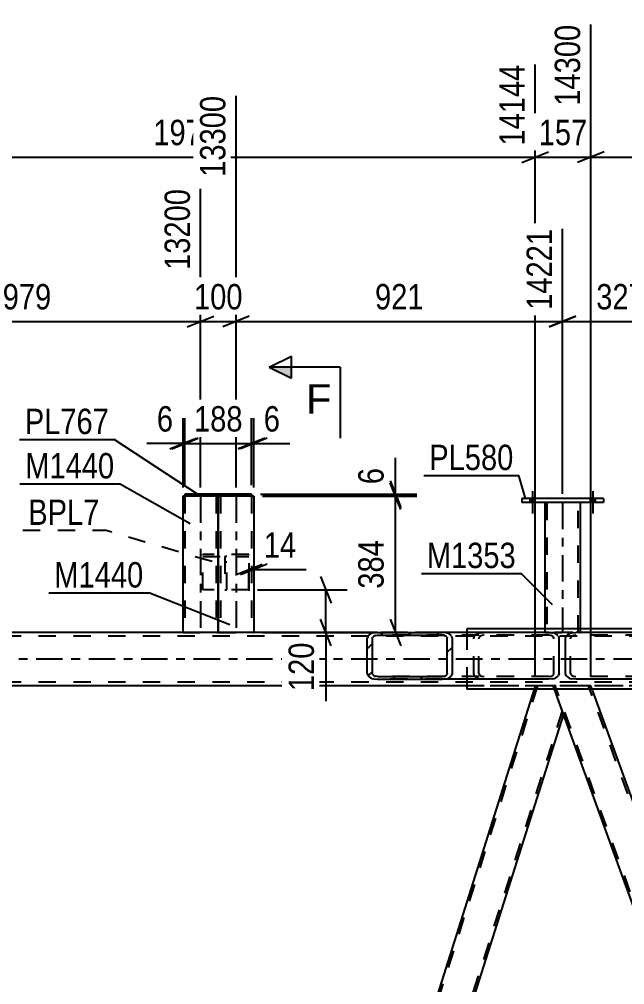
# Model space of a CAD drawing. Header units: millimetres. Extents: x -815 to 374, y -743 to 98.
# Drawn here: x -269.6 to -201.3, y -176.6 to -67.8 of the extents above; entities that cross this region are included whole.
import ezdxf

# ---------------------------------------------------------------- set-up
doc = ezdxf.new("R2010")
doc.units = ezdxf.units.MM
doc.linetypes.add('DXK_LINE_DOT2', pattern=[3.9198, 1.9599, -1.9599])
doc.linetypes.add('DXK_LINE_DOT3', pattern=[5.9187, 2.979, -0.9799, 0.9799, -0.9799])
doc.styles.add('Arial', font='ARIAL.TTF', dxfattribs={"height": 0.2})
doc.styles.add('Arial Narrow', font='ARIALN.TTF', dxfattribs={"height": 0.2})

# ---------------------------------------------------------------- blocks, each defined once
blk = doc.blocks.new('Part-232933173-46843 - 7159')
at = {"color": 2, "linetype": 'Continuous'}
for p, q in [((-247.18, -121.57), (-247.18, -136.93)), ((-243.18, -121.57), (-247.1, -121.57)), ((-243.18, -121.57), (-243.18, -136.93))]:
    blk.add_line(p, q, dxfattribs=at)
at = {"color": 7, "linetype": 'DXK_LINE_DOT2'}
for p, q in [((-247.1, -121.57), (-247.18, -121.57)), ((-246.94, -121.57), (-246.94, -136.94)), ((-246.94, -121.57), (-246.92, -121.57)), ((-243.42, -121.57), (-243.42, -136.94)), ((-247.18, -136.93), (-247.18, -136.94)), ((-247.18, -136.94), (-243.18, -136.94)), ((-243.18, -136.94), (-243.18, -136.93)), ((-243.18, -136.93), (-243.18, -136.94))]:
    blk.add_line(p, q, dxfattribs=at)
at = {"color": 7, "linetype": 'DXK_LINE_DOT3'}
blk.add_line((-245.18, -121.57), (-245.18, -136.94), dxfattribs=at)
blk = doc.blocks.new('Part-232933173-46773 - 7159')
at = {"color": 2, "linetype": 'Continuous'}
for p, q in [((-203.74, -121.81), (-212.94, -121.81)), ((-212.94, -121.81), (-212.94, -122.29)), ((-203.74, -121.81), (-203.74, -122.29)), ((-203.74, -122.29), (-212.94, -122.29))]:
    blk.add_line(p, q, dxfattribs=at)
blk = doc.blocks.new('Part-232933173-46850 - 7159')
at = {"color": 7, "linetype": 'DXK_LINE_DOT2'}
for p, q in [((-243.74, -128.13), (-248.94, -128.13)), ((-248.94, -132.13), (-248.94, -128.13)), ((-248.94, -128.37), (-243.74, -128.37)), ((-243.74, -132.13), (-243.74, -128.13)), ((-243.74, -132.13), (-248.94, -132.13))]:
    blk.add_line(p, q, dxfattribs=at)
blk = doc.blocks.new('Part-232933173-7313 - 7159')
at = {"color": 2, "linetype": 'Continuous'}
for p, q in [((-219.15, -136.53), (-219.15, -136.93)), ((-197.6, -136.53), (-219.15, -136.53)), ((-197.6, -136.53), (-197.6, -136.93)), ((-219.15, -142.21), (-219.15, -143.33)), ((-197.6, -142.21), (-197.6, -143.33)), ((-197.6, -143.33), (-219.15, -143.33))]:
    blk.add_line(p, q, dxfattribs=at)
at = {"color": 7, "linetype": 'DXK_LINE_DOT2'}
for p, q in [((-219.15, -136.93), (-219.15, -142.21)), ((-197.6, -136.93), (-197.6, -142.21))]:
    blk.add_line(p, q, dxfattribs=at)
blk = doc.blocks.new('Part-232933173-7322 - 7159')
at = {"linetype": 'Continuous'}
h = blk.add_hatch(dxfattribs=at)
h.set_pattern_fill('', scale=0.7, style=0, pattern_type=0)
h.set_pattern_definition([(45, (-195.8918, -141.8167), (-1.57154, 1.57154), [])])
h.paths.add_polyline_path([(-195.98, -141.57), (-195.89, -141.82), (-195.64, -142.02), (-195.26, -142.16), (-194.82, -142.21), (-187.54, -142.21), (-187.09, -142.16), (-186.71, -142.02), (-186.46, -141.82), (-186.37, -141.57), (-186.37, -137.57), (-186.46, -137.33), (-186.71, -137.12), (-187.09, -136.98), (-187.54, -136.93), (-194.82, -136.93), (-195.26, -136.98), (-195.64, -137.12), (-195.89, -137.33), (-195.98, -137.57)])
h.paths.add_polyline_path([(-195.35, -137.45), (-195.23, -137.35), (-195.04, -137.28), (-194.82, -137.25), (-187.54, -137.25), (-187.31, -137.28), (-187.13, -137.35), (-187, -137.45), (-186.95, -137.57), (-186.95, -141.57), (-187, -141.69), (-187.13, -141.8), (-187.31, -141.87), (-187.54, -141.89), (-194.82, -141.89), (-195.04, -141.87), (-195.23, -141.8), (-195.35, -141.69), (-195.4, -141.57), (-195.4, -137.57)])
at = {"color": 2, "linetype": 'Continuous'}
for p, q in [((-207.29, -136.98), (-206.85, -136.93)), ((-194.82, -136.93), (-206.85, -136.93)), ((-194.82, -136.93), (-195.26, -136.98)), ((-194.82, -136.93), (-187.54, -136.93)), ((-187.09, -136.98), (-187.54, -136.93)), ((-208.01, -137.57), (-207.92, -137.33)), ((-208.01, -141.57), (-208.01, -137.57)), ((-195.89, -137.33), (-195.98, -137.57)), ((-195.98, -141.57), (-195.98, -137.57)), ((-195.4, -137.57), (-195.35, -137.45)), ((-195.4, -141.57), (-195.4, -137.57)), ((-195.04, -137.28), (-194.82, -137.25)), ((-194.82, -137.25), (-187.54, -137.25)), ((-187.54, -137.25), (-187.31, -137.28)), ((-187, -137.45), (-186.95, -137.57)), ((-186.95, -141.57), (-186.95, -137.57)), ((-186.37, -137.57), (-186.46, -137.33)), ((-186.37, -141.57), (-186.37, -137.57)), ((-207.92, -141.82), (-208.01, -141.57)), ((-206.85, -142.21), (-207.29, -142.16)), ((-194.82, -142.21), (-206.85, -142.21)), ((-195.98, -141.57), (-195.89, -141.82)), ((-195.35, -141.69), (-195.4, -141.57)), ((-195.26, -142.16), (-194.82, -142.21)), ((-194.82, -141.89), (-195.04, -141.87)), ((-194.82, -141.89), (-187.54, -141.89)), ((-194.82, -142.21), (-187.54, -142.21)), ((-187.31, -141.87), (-187.54, -141.89)), ((-187.54, -142.21), (-187.09, -142.16)), ((-186.95, -141.57), (-187, -141.69)), ((-186.46, -141.82), (-186.37, -141.57))]:
    blk.add_line(p, q, dxfattribs=at)
at = {"color": 7, "linetype": 'DXK_LINE_DOT2'}
for p, q in [((-199.57, -136.93), (-199.12, -136.98)), ((-187.54, -136.93), (-194.82, -136.93)), ((-207.38, -137.45), (-207.43, -137.57)), ((-207.43, -141.57), (-207.43, -137.57)), ((-206.85, -137.25), (-207.07, -137.28)), ((-187.54, -137.25), (-206.85, -137.25)), ((-199.34, -137.28), (-199.57, -137.25)), ((-198.98, -137.57), (-199.03, -137.45)), ((-198.98, -141.57), (-198.98, -137.57)), ((-198.49, -137.33), (-198.4, -137.57)), ((-198.4, -141.57), (-198.4, -137.57)), ((-207.43, -141.57), (-207.38, -141.69)), ((-207.07, -141.87), (-206.85, -141.89)), ((-187.54, -141.89), (-206.85, -141.89)), ((-199.57, -141.89), (-199.34, -141.87)), ((-199.12, -142.16), (-199.57, -142.21)), ((-199.03, -141.69), (-198.98, -141.57)), ((-198.4, -141.57), (-198.49, -141.82)), ((-194.82, -142.21), (-194.82, -142.21)), ((-194.82, -142.21), (-187.54, -142.21))]:
    blk.add_line(p, q, dxfattribs=at)
at = {"color": 2, "linetype": 'Continuous'}
for centre, radius, start, end in [((-207.11, -138.06), 1.09, 99.5182, 138.0638), ((-195.08, -138.06), 1.09, 99.5182, 138.0638), ((-187.27, -138.06), 1.09, 41.9363, 80.4819), ((-194.95, -137.81), 0.545, 99.5182, 138.0638), ((-187.4, -137.81), 0.545, 41.9363, 80.4819), ((-207.11, -141.09), 1.09, 221.9363, 260.4819), ((-195.08, -141.09), 1.09, 221.9363, 260.4819), ((-194.95, -141.33), 0.545, 221.9363, 260.4819), ((-187.4, -141.33), 0.545, 279.5182, 318.0638), ((-187.27, -141.09), 1.09, 279.5182, 318.0638)]:
    blk.add_arc(centre, radius, start, end, dxfattribs=at)
at = {"color": 7, "linetype": 'DXK_LINE_DOT2'}
for centre, radius, start, end in [((-199.3, -138.06), 1.09, 41.9363, 80.4819), ((-206.98, -137.81), 0.545, 99.5182, 138.0638), ((-199.43, -137.81), 0.545, 41.9363, 80.4819), ((-206.98, -141.33), 0.545, 221.9363, 260.4819), ((-199.43, -141.33), 0.545, 279.5182, 318.0638), ((-199.3, -141.09), 1.09, 279.5182, 318.0638)]:
    blk.add_arc(centre, radius, start, end, dxfattribs=at)
blk = doc.blocks.new('Part-232933173-7474 - 7159')
at = {"linetype": 'Continuous'}
h = blk.add_hatch(dxfattribs=at)
h.set_pattern_fill('', scale=0.7, style=0, pattern_type=0)
h.set_pattern_definition([(45, (-230.2896, -141.8167), (-1.57154, 1.57154), [])])
h.paths.add_polyline_path([(-230.38, -141.57), (-230.29, -141.82), (-230.04, -142.02), (-229.66, -142.16), (-229.21, -142.21), (-221.93, -142.21), (-221.49, -142.16), (-221.11, -142.02), (-220.86, -141.82), (-220.77, -141.57), (-220.77, -137.57), (-220.86, -137.33), (-221.11, -137.12), (-221.49, -136.98), (-221.93, -136.93), (-229.21, -136.93), (-229.66, -136.98), (-230.04, -137.12), (-230.29, -137.33), (-230.38, -137.57)])
h.paths.add_polyline_path([(-229.75, -137.45), (-229.63, -137.35), (-229.44, -137.28), (-229.21, -137.25), (-221.93, -137.25), (-221.71, -137.28), (-221.52, -137.35), (-221.4, -137.45), (-221.35, -137.57), (-221.35, -141.57), (-221.4, -141.69), (-221.52, -141.8), (-221.71, -141.87), (-221.93, -141.89), (-229.21, -141.89), (-229.44, -141.87), (-229.63, -141.8), (-229.75, -141.69), (-229.8, -141.57), (-229.8, -137.57)])
at = {"color": 2, "linetype": 'Continuous'}
for p, q in [((-229.21, -136.93), (-229.66, -136.98)), ((-229.21, -136.93), (-221.93, -136.93)), ((-209.9, -136.93), (-221.93, -136.93)), ((-221.49, -136.98), (-221.93, -136.93)), ((-209.9, -136.93), (-209.46, -136.98)), ((-230.29, -137.33), (-230.38, -137.57)), ((-230.38, -141.57), (-230.38, -137.57)), ((-229.8, -137.57), (-229.75, -137.45)), ((-229.8, -141.57), (-229.8, -137.57)), ((-229.44, -137.28), (-229.21, -137.25)), ((-229.21, -137.25), (-221.93, -137.25)), ((-221.93, -137.25), (-221.71, -137.28)), ((-221.4, -137.45), (-221.35, -137.57)), ((-221.35, -141.57), (-221.35, -137.57)), ((-220.77, -137.57), (-220.86, -137.33)), ((-220.77, -141.57), (-220.77, -137.57)), ((-208.83, -137.33), (-208.74, -137.57)), ((-208.74, -141.57), (-208.74, -137.57)), ((-230.38, -141.57), (-230.29, -141.82)), ((-229.75, -141.69), (-229.8, -141.57)), ((-229.66, -142.16), (-229.21, -142.21)), ((-229.21, -141.89), (-229.44, -141.87)), ((-229.21, -141.89), (-221.93, -141.89)), ((-229.21, -142.21), (-221.93, -142.21)), ((-221.71, -141.87), (-221.93, -141.89)), ((-221.93, -142.21), (-221.49, -142.16)), ((-209.9, -142.21), (-221.93, -142.21)), ((-221.35, -141.57), (-221.4, -141.69)), ((-220.86, -141.82), (-220.77, -141.57)), ((-209.46, -142.16), (-209.9, -142.21)), ((-208.74, -141.57), (-208.83, -141.82))]:
    blk.add_line(p, q, dxfattribs=at)
at = {"color": 7, "linetype": 'DXK_LINE_DOT2'}
for p, q in [((-221.93, -136.93), (-229.21, -136.93)), ((-217.63, -136.98), (-217.18, -136.93)), ((-209.9, -137.25), (-229.21, -137.25)), ((-218.35, -137.57), (-218.26, -137.33)), ((-218.35, -141.57), (-218.35, -137.57)), ((-217.72, -137.45), (-217.77, -137.57)), ((-217.77, -141.57), (-217.77, -137.57)), ((-217.18, -137.25), (-217.41, -137.28)), ((-209.68, -137.28), (-209.9, -137.25)), ((-209.32, -137.57), (-209.37, -137.45)), ((-209.32, -141.57), (-209.32, -137.57)), ((-209.9, -141.89), (-229.21, -141.89)), ((-221.93, -142.21), (-229.21, -142.21)), ((-218.26, -141.82), (-218.35, -141.57)), ((-217.77, -141.57), (-217.72, -141.69)), ((-217.18, -142.21), (-217.63, -142.16)), ((-217.41, -141.87), (-217.18, -141.89)), ((-209.9, -141.89), (-209.68, -141.87)), ((-209.37, -141.69), (-209.32, -141.57))]:
    blk.add_line(p, q, dxfattribs=at)
at = {"color": 2, "linetype": 'Continuous'}
for centre, radius, start, end in [((-229.48, -138.05), 1.09, 99.5182, 138.0638), ((-221.67, -138.05), 1.09, 41.9363, 80.4819), ((-209.64, -138.05), 1.09, 41.9363, 80.4819), ((-229.35, -137.81), 0.545, 99.5182, 138.0638), ((-221.8, -137.81), 0.545, 41.9363, 80.4819), ((-229.48, -141.09), 1.09, 221.9363, 260.4819), ((-229.35, -141.33), 0.545, 221.9363, 260.4819), ((-221.8, -141.33), 0.545, 279.5182, 318.0638), ((-221.67, -141.09), 1.09, 279.5182, 318.0638), ((-209.64, -141.09), 1.09, 279.5182, 318.0638)]:
    blk.add_arc(centre, radius, start, end, dxfattribs=at)
at = {"color": 7, "linetype": 'DXK_LINE_DOT2'}
for centre, radius, start, end in [((-217.45, -138.05), 1.09, 99.5182, 138.0638), ((-217.32, -137.81), 0.545, 99.5182, 138.0638), ((-209.77, -137.81), 0.545, 41.9363, 80.4819), ((-217.45, -141.09), 1.09, 221.9363, 260.4819), ((-217.32, -141.33), 0.545, 221.9363, 260.4819), ((-209.77, -141.33), 0.545, 279.5182, 318.0638)]:
    blk.add_arc(centre, radius, start, end, dxfattribs=at)
blk = doc.blocks.new('Part-232933173-7353 - 7159')
at = {"color": 7, "linetype": 'DXK_LINE_DOT2'}
for p, q in [((-81.86, -136.93), (-654.89, -136.93)), ((-187.54, -136.93), (-229.22, -136.93)), ((-81.26, -137.33), (-741.87, -137.33)), ((-81.26, -142.53), (-741.87, -142.53)), ((-81.26, -142.93), (-729.95, -142.93)), ((-197.6, -142.93), (-219.15, -142.93))]:
    blk.add_line(p, q, dxfattribs=at)
at = {"color": 2, "linetype": 'Continuous'}
for p, q in [((-229.22, -136.93), (-272.67, -136.93)), ((-219.15, -142.93), (-282.74, -142.93))]:
    blk.add_line(p, q, dxfattribs=at)
at = {"color": 7, "linetype": 'DXK_LINE_DOT3'}
blk.add_line((-81.26, -139.93), (-741.87, -139.93), dxfattribs=at)
blk = doc.blocks.new('Part-232933173-46849 - 7159')
at = {"color": 2, "linetype": 'Continuous'}
for p, q in [((-243.42, -121.33), (-250.94, -121.33)), ((-250.94, -121.33), (-250.94, -121.57)), ((-247.1, -121.57), (-247.25, -121.57)), ((-243.42, -121.33), (-243.42, -121.57))]:
    blk.add_line(p, q, dxfattribs=at)
at = {"color": 7, "linetype": 'DXK_LINE_DOT2'}
for p, q in [((-247.25, -121.57), (-250.94, -121.57)), ((-243.42, -121.57), (-247.1, -121.57))]:
    blk.add_line(p, q, dxfattribs=at)
blk = doc.blocks.new('Part-232933173-7483 - 7159')
at = {"color": 2, "linetype": 'Continuous'}
for p, q in [((-211.55, -143.33), (-248.14, -258.73)), ((-208.25, -146.14), (-209.27, -143.33)), ((-208.25, -146.14), (-244.84, -261.53))]:
    blk.add_line(p, q, dxfattribs=at)
at = {"color": 7, "linetype": 'DXK_LINE_DOT2'}
for p, q in [((-211.17, -142.93), (-248.01, -259.1)), ((-211.42, -142.93), (-211.55, -143.33)), ((-209.41, -142.93), (-211.42, -142.93)), ((-209.27, -143.33), (-209.41, -142.93)), ((-208.38, -145.77), (-245.22, -261.93))]:
    blk.add_line(p, q, dxfattribs=at)
blk = doc.blocks.new('Part-232933173-7488 - 7159')
at = {"color": 7, "linetype": 'DXK_LINE_DOT2'}
for p, q in [((-205.16, -142.93), (-209.41, -142.93)), ((-208.25, -146.14), (-209.41, -142.93)), ((-165.84, -261.93), (-209.16, -142.93)), ((-162.1, -261.93), (-205.41, -142.93)), ((-205.01, -143.33), (-205.16, -142.93))]:
    blk.add_line(p, q, dxfattribs=at)
at = {"color": 2, "linetype": 'Continuous'}
for p, q in [((-163.01, -258.73), (-205.01, -143.33)), ((-166.25, -261.53), (-208.25, -146.14))]:
    blk.add_line(p, q, dxfattribs=at)
blk = doc.blocks.new('Part-232933173-46772 - 7159')
at = {"color": 2, "linetype": 'Continuous'}
for p, q in [((-210.34, -122.29), (-210.34, -136.53)), ((-206.34, -122.29), (-206.34, -136.53))]:
    blk.add_line(p, q, dxfattribs=at)
at = {"color": 7, "linetype": 'DXK_LINE_DOT2'}
for p, q in [((-206.34, -122.29), (-210.34, -122.29)), ((-210.1, -122.29), (-210.1, -136.93)), ((-206.58, -136.93), (-206.58, -122.29)), ((-210.34, -136.53), (-210.34, -136.93)), ((-210.34, -136.93), (-206.34, -136.93)), ((-206.34, -136.53), (-206.34, -136.93))]:
    blk.add_line(p, q, dxfattribs=at)
at = {"color": 7, "linetype": 'DXK_LINE_DOT3'}
blk.add_line((-208.34, -122.29), (-208.34, -136.93), dxfattribs=at)
blk = doc.blocks.new('Part-232933173-46776 - 7159')
at = {"color": 2, "linetype": 'Continuous'}
for p, q in [((-251.18, -121.57), (-251.18, -136.93)), ((-251.14, -121.57), (-251.18, -121.57)), ((-247.25, -121.57), (-251.14, -121.57)), ((-247.18, -136.93), (-247.18, -121.57))]:
    blk.add_line(p, q, dxfattribs=at)
at = {"color": 7, "linetype": 'DXK_LINE_DOT2'}
for p, q in [((-250.94, -121.57), (-250.94, -136.93)), ((-250.94, -121.57), (-250.92, -121.57)), ((-247.42, -121.57), (-247.42, -136.93)), ((-247.22, -121.57), (-247.25, -121.57)), ((-247.22, -121.57), (-247.25, -121.57)), ((-247.18, -121.57), (-247.22, -121.57)), ((-247.22, -121.57), (-247.18, -121.57)), ((-251.18, -136.93), (-251.18, -136.93)), ((-251.18, -136.93), (-247.18, -136.93)), ((-247.18, -136.93), (-247.18, -136.93)), ((-247.18, -136.93), (-247.18, -136.93))]:
    blk.add_line(p, q, dxfattribs=at)
at = {"color": 7, "linetype": 'DXK_LINE_DOT3'}
blk.add_line((-249.18, -121.57), (-249.18, -136.93), dxfattribs=at)
blk = doc.blocks.new('Part-232933173-46851 - 7159')
at = {"color": 7, "linetype": 'DXK_LINE_DOT2'}
for p, q in [((-246.22, -128.37), (-246.46, -128.37)), ((-246.46, -128.37), (-246.46, -132.13)), ((-246.22, -132.13), (-246.22, -128.37)), ((-246.46, -128.97), (-246.22, -128.97)), ((-246.46, -132.13), (-246.22, -132.13))]:
    blk.add_line(p, q, dxfattribs=at)
blk = doc.blocks.new('Bolt-232933173-46861 - 7159')
at = {"linetype": 'Continuous'}
for points in [[(-211.46, -121.81), (-212.02, -121.81), (-212.02, -122.29), (-211.46, -122.29)], [(-211.46, -121.81), (-212.02, -121.81), (-212.02, -122.29), (-211.46, -122.29)], [(-204.66, -121.81), (-205.22, -121.81), (-205.22, -122.29), (-204.66, -122.29)], [(-204.66, -121.81), (-205.22, -121.81), (-205.22, -122.29), (-204.66, -122.29)]]:
    blk.add_hatch(color=1, dxfattribs=at).paths.add_polyline_path(points)
at = {"color": 1, "linetype": 'Continuous'}
for p, q in [((-212.02, -121.81), (-212.02, -122.29)), ((-212.02, -121.81), (-212.02, -122.29)), ((-211.74, -121.01), (-211.74, -123.53)), ((-211.74, -121.01), (-211.74, -123.53)), ((-211.46, -121.81), (-211.46, -122.29)), ((-211.46, -121.81), (-211.46, -122.29)), ((-205.22, -121.81), (-205.22, -122.29)), ((-205.22, -121.81), (-205.22, -122.29)), ((-204.94, -121.01), (-204.94, -123.53)), ((-204.94, -121.01), (-204.94, -123.53)), ((-204.66, -121.81), (-204.66, -122.29)), ((-204.66, -121.81), (-204.66, -122.29))]:
    blk.add_line(p, q, dxfattribs=at)
blk = doc.blocks.new('StraightDimension-232933173-37571 - 7159')
at = {"color": 7, "linetype": 'Continuous'}
for p, q in [((-290.29, -141.93), (-290.29, -68.39)), ((-211.42, -141.93), (-211.42, -72.89)), ((-288.79, -82.73), (-291.79, -83.93)), ((-212.92, -83.93), (-209.92, -82.73)), ((-290.29, -83.33), (-211.42, -83.33))]:
    blk.add_line(p, q, dxfattribs=at)
at = {"color": 0}
blk.add_wipeout([(-246.6, -82.58), (-246.6, -78.38), (-255.11, -78.38), (-255.11, -82.58)], dxfattribs=at)
at = {"color": 3, "style": 'Arial Narrow'}
blk.add_text('1972', height=2.863, dxfattribs=at).set_placement((-254.51, -81.98))
at = {"color": 0, "linetype": 'Continuous'}
blk.add_wipeout([(-212.02, -72.29), (-216.22, -72.29), (-216.22, -82.63), (-212.02, -82.63)], dxfattribs=at)
at = {"color": 3, "linetype": 'Continuous', "style": 'Arial Narrow'}
blk.add_text('14144', height=2.863, rotation=90.0002, dxfattribs=at).set_placement((-212.62, -82.03))
blk = doc.blocks.new('StraightDimension-232933173-57644 - 7159')
at = {"color": 7, "linetype": 'Continuous'}
for p, q in [((-288.34, -121.29), (-288.34, -86.91)), ((-249.18, -120.57), (-249.18, -86.91)), ((-286.84, -101.25), (-289.84, -102.45)), ((-288.34, -101.85), (-249.18, -101.85)), ((-250.68, -102.45), (-247.68, -101.25))]:
    blk.add_line(p, q, dxfattribs=at)
at = {"color": 0, "linetype": 'Continuous'}
blk.add_wipeout([(-249.78, -86.31), (-253.98, -86.31), (-253.98, -96.65), (-249.78, -96.65)], dxfattribs=at)
at = {"color": 0}
blk.add_wipeout([(-265.42, -101.1), (-265.42, -96.9), (-272.1, -96.9), (-272.1, -101.1)], dxfattribs=at)
at = {"color": 3, "linetype": 'Continuous', "style": 'Arial Narrow'}
blk.add_text('13200', height=2.863, rotation=90.0002, dxfattribs=at).set_placement((-250.38, -96.05))
at = {"color": 3, "style": 'Arial Narrow'}
blk.add_text('979', height=2.863, dxfattribs=at).set_placement((-271.5, -100.5))
blk = doc.blocks.new('StraightDimension-232933173-58593 - 7159')
at = {"color": 7, "linetype": 'Continuous'}
for p, q in [((-227.18, -121.33), (-227.18, -117.25)), ((-227.18, -121.33), (-227.18, -117.25)), ((-227.78, -119.83), (-226.58, -122.83)), ((-226.58, -123.07), (-227.78, -120.07)), ((-242.42, -121.33), (-224.78, -121.33)), ((-242.18, -121.57), (-224.78, -121.57)), ((-227.18, -121.57), (-227.18, -121.33))]:
    blk.add_line(p, q, dxfattribs=at)
at = {"color": 0}
blk.add_wipeout([(-227.93, -117.78), (-232.13, -117.78), (-232.13, -120.81), (-227.93, -120.81)], dxfattribs=at)
at = {"color": 3, "style": 'Arial Narrow'}
blk.add_text('6', height=2.86, rotation=90.0002, dxfattribs=at).set_placement((-228.53, -120.21))
blk = doc.blocks.new('StraightDimension-232933173-58573 - 7159')
at = {"color": 7, "linetype": 'Continuous'}
for p, q in [((-235.64, -130.63), (-234.44, -133.63)), ((-242.74, -132.13), (-232.64, -132.13)), ((-235.04, -136.93), (-235.04, -132.13)), ((-234.44, -138.43), (-235.64, -135.43)), ((-242.18, -136.93), (-232.64, -136.93)), ((-235.04, -136.93), (-235.04, -144.67)), ((-235.04, -136.93), (-235.04, -144.67))]:
    blk.add_line(p, q, dxfattribs=at)
at = {"color": 0}
blk.add_wipeout([(-235.79, -137.46), (-239.99, -137.46), (-239.99, -144.14), (-235.79, -144.14)], dxfattribs=at)
at = {"color": 3, "style": 'Arial Narrow'}
blk.add_text('120', height=2.863, rotation=90.0002, dxfattribs=at).set_placement((-236.39, -143.54))
blk = doc.blocks.new('StraightDimension-232933173-37570 - 7159')
at = {"color": 7, "linetype": 'Continuous'}
for p, q in [((-205.16, -141.93), (-205.16, -68.39)), ((-211.42, -141.93), (-211.42, -72.89)), ((-212.92, -83.93), (-209.92, -82.73)), ((-203.66, -82.73), (-206.66, -83.93)), ((-211.42, -83.33), (-205.16, -83.33))]:
    blk.add_line(p, q, dxfattribs=at)
at = {"color": 0}
blk.add_wipeout([(-204.95, -82.58), (-204.95, -78.38), (-211.63, -78.38), (-211.63, -82.58)], dxfattribs=at)
at = {"color": 3, "style": 'Arial Narrow'}
blk.add_text('157', height=2.863, dxfattribs=at).set_placement((-211.03, -81.98))
at = {"color": 0, "linetype": 'Continuous'}
blk.add_wipeout([(-205.76, -67.79), (-209.96, -67.79), (-209.96, -78.13), (-205.76, -78.13)], dxfattribs=at)
at = {"color": 3, "linetype": 'Continuous', "style": 'Arial Narrow'}
blk.add_text('14300', height=2.863, rotation=90.0002, dxfattribs=at).set_placement((-206.36, -77.53))
blk = doc.blocks.new('StraightDimension-232933173-57642 - 7159')
at = {"color": 7, "linetype": 'Continuous'}
for p, q in [((-245.18, -120.57), (-245.18, -76.41)), ((-208.34, -121.29), (-208.34, -91.41)), ((-243.68, -101.25), (-246.68, -102.45)), ((-245.18, -101.85), (-208.34, -101.85)), ((-209.84, -102.45), (-206.84, -101.25))]:
    blk.add_line(p, q, dxfattribs=at)
at = {"color": 0}
blk.add_wipeout([(-223.42, -101.1), (-223.42, -96.9), (-230.1, -96.9), (-230.1, -101.1)], dxfattribs=at)
at = {"color": 3, "style": 'Arial Narrow'}
blk.add_text('921', height=2.863, dxfattribs=at).set_placement((-229.5, -100.5))
at = {"color": 0, "linetype": 'Continuous'}
blk.add_wipeout([(-208.94, -90.81), (-213.14, -90.81), (-213.14, -101.15), (-208.94, -101.15)], dxfattribs=at)
at = {"color": 3, "linetype": 'Continuous', "style": 'Arial Narrow'}
blk.add_text('14221', height=2.863, rotation=90.0002, dxfattribs=at).set_placement((-209.54, -100.55))
blk = doc.blocks.new('StraightDimension-232933173-57641 - 7159')
at = {"color": 7, "linetype": 'Continuous'}
for p, q in [((-195.26, -128.09), (-195.26, -86.91)), ((-208.34, -121.29), (-208.34, -91.41)), ((-206.84, -101.25), (-209.84, -102.45)), ((-208.34, -101.85), (-195.26, -101.85)), ((-196.76, -102.45), (-193.76, -101.25))]:
    blk.add_line(p, q, dxfattribs=at)
at = {"color": 0}
blk.add_wipeout([(-198.46, -101.1), (-198.46, -96.9), (-205.14, -96.9), (-205.14, -101.1)], dxfattribs=at)
at = {"color": 3, "style": 'Arial Narrow'}
blk.add_text('327', height=2.863, dxfattribs=at).set_placement((-204.54, -100.5))
at = {"color": 0, "linetype": 'Continuous'}
blk.add_wipeout([(-195.86, -86.31), (-200.06, -86.31), (-200.06, -96.65), (-195.86, -96.65)], dxfattribs=at)
at = {"color": 3, "linetype": 'Continuous', "style": 'Arial Narrow'}
blk.add_text('14548', height=2.863, rotation=90.0002, dxfattribs=at).set_placement((-196.46, -96.05))
blk = doc.blocks.new('StraightDimension-232933173-58584 - 7159')
at = {"color": 7, "linetype": 'Continuous'}
for p, q in [((-245.24, -130.44), (-242.24, -129.24)), ((-241.68, -129.24), (-244.68, -130.44)), ((-243.74, -129.13), (-243.74, -132.24)), ((-243.18, -129.31), (-243.18, -132.24)), ((-243.74, -129.84), (-243.18, -129.84)), ((-243.18, -129.84), (-237.27, -129.84)), ((-243.18, -129.84), (-237.27, -129.84))]:
    blk.add_line(p, q, dxfattribs=at)
at = {"color": 0}
blk.add_wipeout([(-237.8, -129.09), (-237.8, -124.89), (-242.65, -124.89), (-242.65, -129.09)], dxfattribs=at)
at = {"color": 3, "style": 'Arial Narrow'}
blk.add_text('14', height=2.863, dxfattribs=at).set_placement((-242.05, -128.49))
blk = doc.blocks.new('StraightDimension-232933173-57643 - 7159')
at = {"color": 7, "linetype": 'Continuous'}
for p, q in [((-245.18, -120.57), (-245.18, -76.41)), ((-249.18, -120.57), (-249.18, -86.91)), ((-250.68, -102.45), (-247.68, -101.25)), ((-249.18, -101.85), (-245.18, -101.85)), ((-243.68, -101.25), (-246.68, -102.45))]:
    blk.add_line(p, q, dxfattribs=at)
at = {"color": 0, "linetype": 'Continuous'}
blk.add_wipeout([(-245.78, -75.81), (-249.98, -75.81), (-249.98, -86.15), (-245.78, -86.15)], dxfattribs=at)
at = {"color": 3, "linetype": 'Continuous', "style": 'Arial Narrow'}
blk.add_text('13300', height=2.863, rotation=90.0002, dxfattribs=at).set_placement((-246.38, -85.55))
at = {"color": 0}
blk.add_wipeout([(-243.84, -101.1), (-243.84, -96.9), (-250.52, -96.9), (-250.52, -101.1)], dxfattribs=at)
at = {"color": 3, "style": 'Arial Narrow'}
blk.add_text('100', height=2.863, dxfattribs=at).set_placement((-249.92, -100.5))
blk = doc.blocks.new('StraightDimension-232933173-37569 - 7159')
at = {"color": 7, "linetype": 'Continuous'}
for p, q in [((-205.16, -141.93), (-205.16, -68.39)), ((-126.29, -141.93), (-126.29, -72.89)), ((-203.66, -82.73), (-206.66, -83.93)), ((-127.79, -83.93), (-124.79, -82.73)), ((-205.16, -83.33), (-126.29, -83.33))]:
    blk.add_line(p, q, dxfattribs=at)
at = {"color": 0}
blk.add_wipeout([(-161.47, -82.58), (-161.47, -78.38), (-169.98, -78.38), (-169.98, -82.58)], dxfattribs=at)
at = {"color": 3, "style": 'Arial Narrow'}
blk.add_text('1972', height=2.863, dxfattribs=at).set_placement((-169.38, -81.98))
at = {"color": 0, "linetype": 'Continuous'}
blk.add_wipeout([(-126.89, -72.29), (-131.09, -72.29), (-131.09, -82.63), (-126.89, -82.63)], dxfattribs=at)
at = {"color": 3, "linetype": 'Continuous', "style": 'Arial Narrow'}
blk.add_text('16272', height=2.863, rotation=90.0002, dxfattribs=at).set_placement((-127.49, -82.03))
blk = doc.blocks.new('StraightDimension-232933173-58594 - 7159')
at = {"color": 7, "linetype": 'Continuous'}
for p, q in [((-226.58, -123.07), (-227.78, -120.07)), ((-242.18, -121.57), (-224.78, -121.57)), ((-227.18, -136.93), (-227.18, -121.57)), ((-227.78, -135.43), (-226.58, -138.43)), ((-242.18, -136.93), (-224.78, -136.93))]:
    blk.add_line(p, q, dxfattribs=at)
at = {"color": 0}
blk.add_wipeout([(-227.93, -125.91), (-232.13, -125.91), (-232.13, -132.59), (-227.93, -132.59)], dxfattribs=at)
at = {"color": 3, "style": 'Arial Narrow'}
blk.add_text('384', height=2.863, rotation=90.0002, dxfattribs=at).set_placement((-228.53, -131.99))
blk = doc.blocks.new('StraightDimension-232933173-58615 - 7159')
at = {"color": 7, "linetype": 'Continuous'}
for p, q in [((-250.94, -120.33), (-250.94, -112.77)), ((-243.42, -120.33), (-243.42, -112.77)), ((-252.44, -116.22), (-249.44, -115.02)), ((-241.92, -115.02), (-244.92, -116.22)), ((-250.94, -115.62), (-243.42, -115.62))]:
    blk.add_line(p, q, dxfattribs=at)
at = {"color": 0}
blk.add_wipeout([(-243.84, -114.87), (-243.84, -110.67), (-250.52, -110.67), (-250.52, -114.87)], dxfattribs=at)
at = {"color": 3, "style": 'Arial Narrow'}
blk.add_text('188', height=2.863, dxfattribs=at).set_placement((-249.92, -114.27))
blk = doc.blocks.new('StraightDimension-232933173-58614 - 7159')
at = {"color": 7, "linetype": 'Continuous'}
for p, q in [((-243.42, -120.33), (-243.42, -112.77)), ((-243.18, -120.57), (-243.18, -112.77)), ((-244.92, -116.22), (-241.92, -115.02)), ((-241.68, -115.02), (-244.68, -116.22)), ((-243.42, -115.62), (-243.18, -115.62)), ((-243.18, -115.62), (-239.1, -115.62)), ((-243.18, -115.62), (-239.1, -115.62))]:
    blk.add_line(p, q, dxfattribs=at)
at = {"color": 0}
blk.add_wipeout([(-239.63, -114.87), (-239.63, -110.67), (-242.65, -110.67), (-242.65, -114.87)], dxfattribs=at)
at = {"color": 3, "style": 'Arial Narrow'}
blk.add_text('6', height=2.86, dxfattribs=at).set_placement((-242.05, -114.27))
blk = doc.blocks.new('StraightDimension-232933173-58616 - 7159')
at = {"color": 7, "linetype": 'Continuous'}
for p, q in [((-251.16, -120.57), (-251.16, -112.77)), ((-250.94, -120.33), (-250.94, -112.77)), ((-252.66, -116.22), (-249.66, -115.02)), ((-249.44, -115.02), (-252.44, -116.22)), ((-251.16, -115.62), (-255.24, -115.62)), ((-251.16, -115.62), (-255.24, -115.62)), ((-251.16, -115.62), (-250.94, -115.62))]:
    blk.add_line(p, q, dxfattribs=at)
at = {"color": 0}
blk.add_wipeout([(-251.69, -114.87), (-251.69, -110.67), (-254.71, -110.67), (-254.71, -114.87)], dxfattribs=at)
at = {"color": 3, "style": 'Arial Narrow'}
blk.add_text('6', height=2.86, dxfattribs=at).set_placement((-254.11, -114.27))
blk = doc.blocks.new('Mark-232933173-58649 - 7159')
at = {"color": 30, "linetype": 'Continuous'}
for p in [(-224.26, -130.27), (-209.48, -133.8)]:
    blk.add_line(p, (-213.01, -130.27), dxfattribs=at)
at = {"color": 0}
blk.add_wipeout([(-213.61, -129.67), (-213.61, -126.67), (-223.66, -126.67), (-223.66, -129.67)], dxfattribs=at)
blk.add_wipeout([(-213.61, -129.67), (-213.61, -126.67), (-223.66, -126.67), (-223.66, -129.67)], dxfattribs=at)
at = {"color": 3, "style": 'Arial Narrow'}
blk.add_text('M1353', height=2.863, dxfattribs=at).set_placement((-223.66, -129.67))
blk = doc.blocks.new('Mark-232933173-58457 - 7159')
at = {"color": 30, "linetype": 'Continuous'}
for p in [(-266.28, -132.46), (-245.89, -136.06)]:
    blk.add_line(p, (-255.03, -132.46), dxfattribs=at)
at = {"color": 0}
blk.add_wipeout([(-255.63, -131.86), (-255.63, -128.86), (-265.68, -128.86), (-265.68, -131.86)], dxfattribs=at)
blk.add_wipeout([(-255.63, -131.86), (-255.63, -128.86), (-265.68, -128.86), (-265.68, -131.86)], dxfattribs=at)
at = {"color": 3, "style": 'Arial Narrow'}
blk.add_text('M1440', height=2.863, dxfattribs=at).set_placement((-265.68, -131.86))
blk = doc.blocks.new('Mark-232933173-58439 - 7159')
at = {"color": 30, "linetype": 'Continuous'}
for p in [(-223.98, -119.22), (-212.47, -121.92)]:
    blk.add_line(p, (-213.27, -119.22), dxfattribs=at)
at = {"color": 0}
blk.add_wipeout([(-213.87, -118.62), (-213.87, -115.62), (-223.38, -115.62), (-223.38, -118.62)], dxfattribs=at)
blk.add_wipeout([(-213.87, -118.62), (-213.87, -115.62), (-223.38, -115.62), (-223.38, -118.62)], dxfattribs=at)
at = {"color": 3, "style": 'Arial Narrow'}
blk.add_text('PL580', height=2.863, dxfattribs=at).set_placement((-223.38, -118.62))
blk = doc.blocks.new('Mark-232933173-58475 - 7159')
at = {"color": 30, "linetype": 'Continuous'}
for p in [(-269.61, -115.16), (-249.42, -121.39)]:
    blk.add_line(p, (-258.91, -115.16), dxfattribs=at)
at = {"color": 0}
blk.add_wipeout([(-259.51, -114.56), (-259.51, -111.56), (-269.01, -111.56), (-269.01, -114.56)], dxfattribs=at)
blk.add_wipeout([(-259.51, -114.56), (-259.51, -111.56), (-269.01, -111.56), (-269.01, -114.56)], dxfattribs=at)
at = {"color": 3, "style": 'Arial Narrow'}
blk.add_text('PL767', height=2.863, dxfattribs=at).set_placement((-269.01, -114.56))
blk = doc.blocks.new('SectionMark-232933173-8639 - 7159')
at = {"linetype": 'Continuous'}
blk.add_hatch(color=6, dxfattribs=at).paths.add_polyline_path([(-238.93, -107.02), (-238.93, -108.27), (-241.43, -107.02)])
at = {"color": 6, "linetype": 'Continuous'}
for p, q in [((-241.43, -107.02), (-238.93, -105.77)), ((-238.93, -108.27), (-238.93, -105.77)), ((-233.43, -107.02), (-241.43, -107.02)), ((-241.43, -107.02), (-238.93, -108.27)), ((-233.43, -107.02), (-233.43, -115.02))]:
    blk.add_line(p, q, dxfattribs=at)
at = {"color": 0, "linetype": 'Continuous'}
blk.add_wipeout([(-234.43, -112.27), (-234.43, -108.77), (-237.28, -108.77), (-237.28, -112.27)], dxfattribs=at)
at = {"color": 3, "linetype": 'Continuous', "style": 'Arial'}
blk.add_text('F', height=3.34, dxfattribs=at).set_placement((-237.28, -112.27))
blk = doc.blocks.new('Mark-232933173-58478 - 7159')
at = {"color": 30, "linetype": 'DXK_LINE_DOT2'}
for p in [(-269.22, -125.4), (-247.89, -128.94)]:
    blk.add_line(p, (-259.98, -125.4), dxfattribs=at)
at = {"color": 0}
blk.add_wipeout([(-260.58, -124.8), (-260.58, -121.8), (-268.62, -121.8), (-268.62, -124.8)], dxfattribs=at)
blk.add_wipeout([(-260.58, -124.8), (-260.58, -121.8), (-268.62, -121.8), (-268.62, -124.8)], dxfattribs=at)
at = {"color": 3, "style": 'Arial Narrow'}
blk.add_text('BPL7', height=2.863, dxfattribs=at).set_placement((-268.62, -124.8))
blk = doc.blocks.new('Mark-232933173-58442 - 7159')
at = {"color": 30, "linetype": 'Continuous'}
for p in [(-269.56, -120.16), (-250.37, -124.66)]:
    blk.add_line(p, (-258.31, -120.16), dxfattribs=at)
at = {"color": 0}
blk.add_wipeout([(-258.91, -119.56), (-258.91, -116.56), (-268.96, -116.56), (-268.96, -119.56)], dxfattribs=at)
blk.add_wipeout([(-258.91, -119.56), (-258.91, -116.56), (-268.96, -116.56), (-268.96, -119.56)], dxfattribs=at)
at = {"color": 3, "style": 'Arial Narrow'}
blk.add_text('M1440', height=2.863, dxfattribs=at).set_placement((-268.96, -119.56))

msp = doc.modelspace()

# ---------------------------------------------------------------- block references
for name in ['Part-232933173-46776 - 7159', 'Part-232933173-46849 - 7159', 'Part-232933173-46843 - 7159', 'Part-232933173-46773 - 7159', 'Bolt-232933173-46861 - 7159', 'Part-232933173-46772 - 7159', 'Part-232933173-46850 - 7159', 'Part-232933173-46851 - 7159', 'Part-232933173-7353 - 7159', 'Part-232933173-7474 - 7159', 'Part-232933173-7313 - 7159', 'Part-232933173-7322 - 7159', 'Part-232933173-7483 - 7159', 'Part-232933173-7488 - 7159']:
    msp.add_blockref(name, (0, 0))

# ---------------------------------------------------------------- next in the draw order: block references
msp.add_blockref('StraightDimension-232933173-37571 - 7159', (0, 0))

# ---------------------------------------------------------------- next in the draw order: block references
for name in ['StraightDimension-232933173-37570 - 7159', 'StraightDimension-232933173-57644 - 7159', 'StraightDimension-232933173-58593 - 7159', 'Mark-232933173-58457 - 7159', 'StraightDimension-232933173-58573 - 7159']:
    msp.add_blockref(name, (0, 0))

# ---------------------------------------------------------------- next in the draw order: block references
for name in ['StraightDimension-232933173-57642 - 7159', 'StraightDimension-232933173-58584 - 7159']:
    msp.add_blockref(name, (0, 0))

# ---------------------------------------------------------------- next in the draw order: block references
for name in ['StraightDimension-232933173-57643 - 7159', 'StraightDimension-232933173-57641 - 7159', 'Mark-232933173-58439 - 7159', 'StraightDimension-232933173-58594 - 7159']:
    msp.add_blockref(name, (0, 0))

# ---------------------------------------------------------------- next in the draw order: block references
for name in ['StraightDimension-232933173-37569 - 7159', 'StraightDimension-232933173-58615 - 7159', 'Mark-232933173-58649 - 7159']:
    msp.add_blockref(name, (0, 0))

# ---------------------------------------------------------------- next in the draw order: block references
for name in ['StraightDimension-232933173-58616 - 7159', 'StraightDimension-232933173-58614 - 7159']:
    msp.add_blockref(name, (0, 0))

# ---------------------------------------------------------------- next in the draw order: block references
for name in ['SectionMark-232933173-8639 - 7159', 'Mark-232933173-58475 - 7159']:
    msp.add_blockref(name, (0, 0))

# ---------------------------------------------------------------- next in the draw order: block references
msp.add_blockref('Mark-232933173-58478 - 7159', (0, 0))

# ---------------------------------------------------------------- next in the draw order: block references
msp.add_blockref('Mark-232933173-58442 - 7159', (0, 0))

doc.saveas('drawing.dxf')
